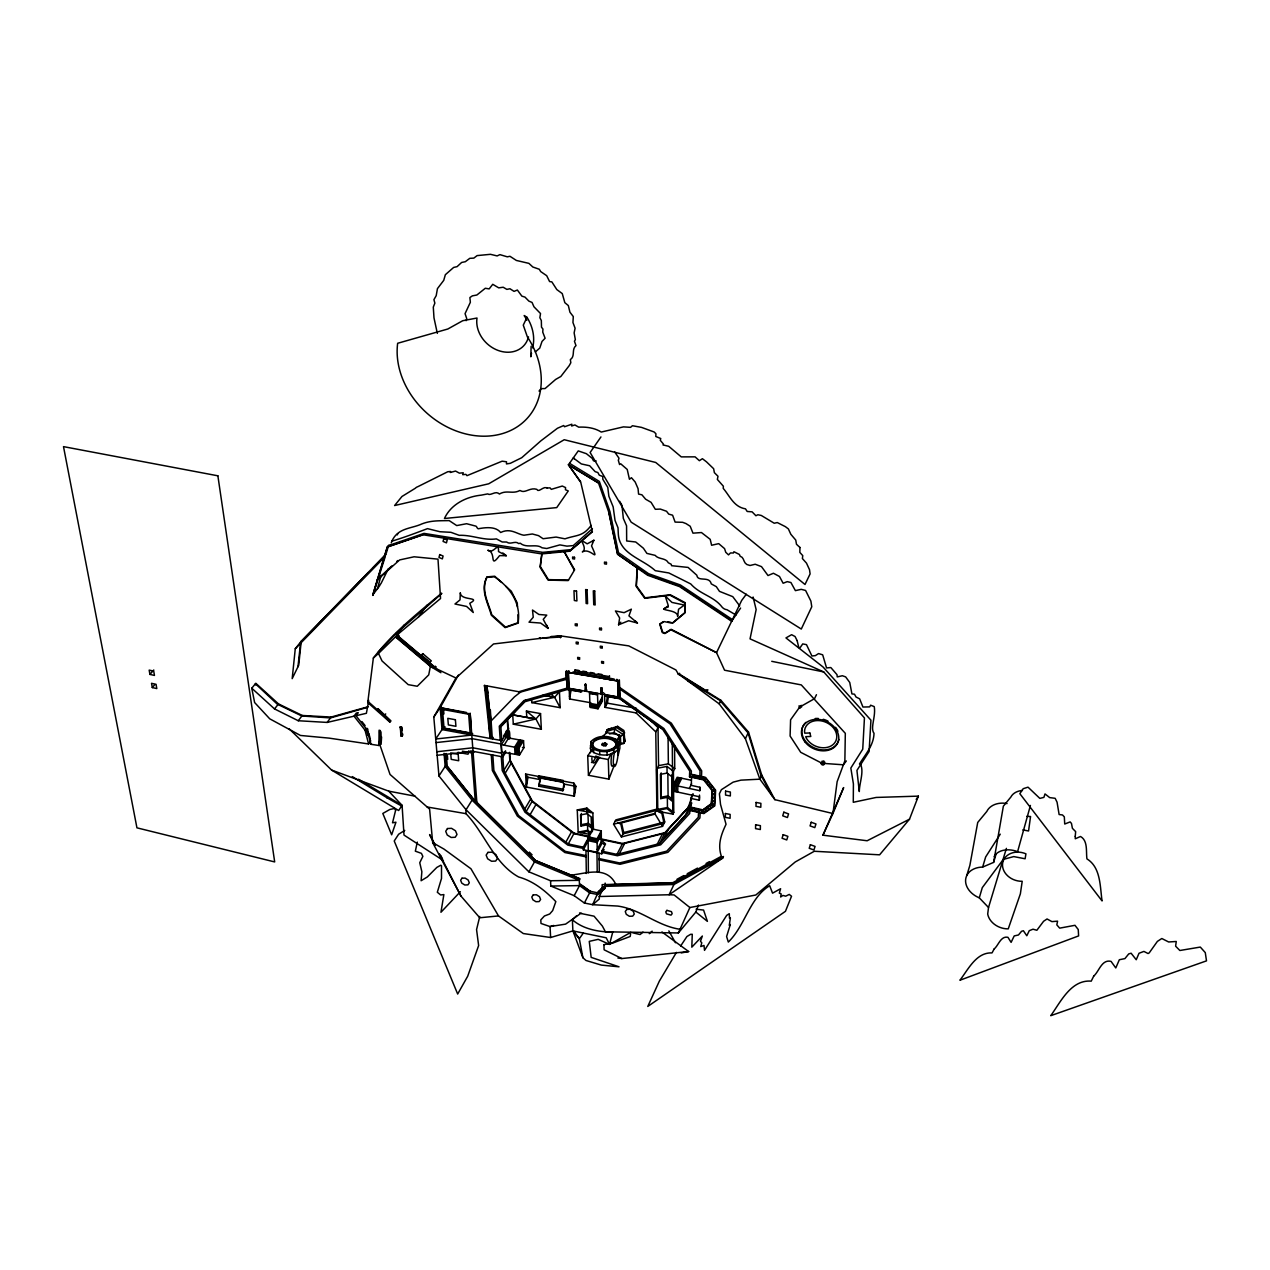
<?xml version="1.0" encoding="UTF-8"?>
<svg xmlns="http://www.w3.org/2000/svg" width="1270" height="1270" viewBox="0 0 1270 1270"><rect width="100%" height="100%" fill="white"/><g stroke="black" fill="none" stroke-linecap="round" stroke-linejoin="round"><path stroke-width="1.5" d="M573.024 931.116L582.898 957.723L586.01 960.485L601.297 965.089L619.014 966.803L591.169 957.374L589.264 941.372L598.17 939.34L609.536 944.388L612.711 932.164L605.425 931.799L602.377 926.084L594.058 916.178L580.723 913.447L565.594 924.131L550.053 926.576L541.004 923.465L540.798 919.893L544.417 916.003L549.704 913.987L552.672 910.59L555.831 901.621C545.274 890.667 533.495 881.126 518.668 876.999C493.982 863.457 484.791 833.215 465.947 813.657L466.058 809.768L472.964 798.655L446.087 765L445.135 753.761M531.13 346.297L530.797 356.806L531.527 353.235M691.245 780.272L677.18 777.256L673.275 785.019L673.068 791.083L699.5 796.782L699.341 800.227L690.753 798.37L690.435 806.561L688.61 806.164L691.356 798.909M674.592 791.416L674.799 785.336L678.704 777.589M676.148 791.75L676.354 785.67L680.244 777.923M740.585 608.06L731.695 621.173M677.688 792.083L677.894 786.003L681.768 778.24M699.341 800.227L699.532 795.083M673.275 785.019L699.754 790.702L699.881 787.289L691.261 785.368L691.594 777.065L689.499 776.78L703.675 779.923L711.994 790.48L711.359 803.958L702.326 810.371L688.308 807.212L688.102 812.752L659.59 843.597L616.966 854.393L601.789 851.138L601.805 853.789L583.343 849.821L583.311 847.169L587.137 840.057L587.153 842.708L583.343 849.821M689.499 776.78L689.721 771.096L662.622 729.266L619.839 698.738L605.52 696.214L605.472 694.738M688.308 807.212L688.61 806.164M689.832 810.45L689.705 813.467L660.717 844.804L617.379 855.742L601.789 852.392M691.245 774.24L691.356 771.049L663.877 728.488L619.728 697.167M699.897 776.129L700.008 770.874L670.084 723.916L619.141 688.61M699.754 790.702L699.897 787.225M711.359 803.958L711.819 799.528M712.089 793.75L712.264 789.892L706.326 782.368M696.103 778.24L696.23 775.795M697.198 776.018L697.087 777.986L699.675 778.558L699.786 776.589L693.642 775.224L693.547 777.208L696.119 777.78M698.563 812.419L698.294 817.293L666.75 851.154L619.617 862.949L599.138 858.568M701.532 776.494L701.691 770.874L671.322 723.138L619.03 687.022M700.199 812.784L699.897 818.007L667.877 852.345L620.046 864.298L599.154 859.838M637.365 569.166L636.413 585.803L645.081 597.821L670.29 594.741L685.165 602.663L685.213 612.346L672.719 622.76M368.205 706.707L331.137 717.058L302.276 715.47L278.495 703.897L255.794 683.26L251.777 688.213L274.542 708.93L298.26 720.741L327.152 722.424L354.012 716.169L356.251 713.105L358.203 712.645L355.965 715.724L367.109 729.853L370.824 744.283L378.904 745.49L379.095 730.186L380.349 730.583L380.174 745.665L390.033 774.446L429.609 809.149L432.689 842.661L460.915 896.017L479.758 917.765L498.507 915.924L523.303 933.545L550.624 937.514L572.881 930.894L606.203 937.8L609.536 944.388L630.793 932.37L630.222 936.45L612.648 943.102L603.98 944.61M380.349 736.552L378.904 745.49M381.111 744.315L381.587 736.949M979.281 897.842L982.297 887.635L1003.3 859.409L1013.746 856.583L1025.112 858.774L1025.938 853.837A17.478 14.256 17.8 0 0 1002.601 863.362A17.478 14.256 17.8 0 0 1022.207 881.285L1020.366 893.842L1008.253 928.862A18.415 14.811 18.5 0 1 987.695 914.051L988.52 907.494L979.281 897.842A21.225 15.891 17.4 0 1 965.644 879.459A21.225 15.891 17.4 0 1 982.631 867.092L993.616 862.394L1003.363 806.164L1010.856 797.052A17.843 12.668 15.1 0 1 1022.429 790.432M301.228 641.286L295.275 648.732L292.179 678.656L298.72 665.21L301.228 641.286L385.794 554.355M509.794 738.838C510.111 719.979 505.428 741.124 506.095 733.361M617.68 749.84L618.125 742.426L614.886 738.87C607.346 735.266 597.059 735.155 590.979 741.537L590.486 748.935L593.677 752.538C601.234 756.206 611.632 756.333 617.68 749.84L618.125 742.426M541.957 553.244L540.004 567.134L548.068 580.104L568.198 580.581L574.659 569.785L563.896 551.101L541.957 553.244L540.385 566.595L548.402 579.612L568.515 580.088M368.57 701.437L366.395 713.295L355.965 715.724M367.76 702.548L389.731 722.043L390.509 721.392L367.903 701.373L373.348 658.05C392.541 633.063 417.576 613.299 441.595 593.169M590.486 748.935L590.979 741.537M609.521 733.981L614.14 732.536L614.68 728.948L617.601 726.345L623.903 730.504L624.888 741.426L623.808 743.41L618.617 744.998M507.301 731.187L506.682 730.996M526.256 785.003L527.32 778.319L525.732 776.081M526.367 787.051L527.939 777.288L525.605 774.017L573.802 783.098L575.929 786.336L574.342 796.179L526.367 787.051L525.605 774.017M538.813 786.209L539.877 779.542L538.321 777.319L539.163 775.891L563.213 780.415L562.388 781.86L563.88 784.066L562.8 790.765L538.813 786.209L540.718 778.113L539.163 775.891M569.5 696.785L570.627 689.816M590.804 702.755L569.595 698.976L571.23 688.816L571.309 690.166M563.896 787.638L564.436 784.304M574.262 794.115L575.342 787.384L573.881 785.162M605.917 705.707L607.568 695.484M656.908 811.101L657.781 809.387L657.193 768.271L667.004 766.429L673.417 771.271L673.767 812.419L672.909 814.134L656.908 811.101L655.764 731.885L636.079 712.899L604.98 707.358L607.378 703.151L608.473 696.341M1006.396 848.376L988.52 907.494M381.095 575.246L377.412 588.915M395.462 636.921L430.371 666.369L428.72 674.878L417.258 686.26L408.21 684.641L382.016 660.924L378.508 653.463L395.462 636.921L404.527 624.665M618.569 624.808L619.649 617.982L615.442 610.981L624.11 612.664L631.349 609.171L628.952 615.871L637.445 623.03L628.65 620.744L618.569 624.808L620.792 622.189M532.622 347.885C535.273 337.423 532.686 326.342 526.986 317.341L524.161 315.516A28.353 23.4 42.4 0 1 526.78 320.326M417.306 842.105L415.338 851.17L421.418 853.361L422.862 856.393L419.751 862.743L421.862 871.712L421.116 880.729L427.339 876.951L436.832 867.41L440.833 865.203L441.515 865.854L441.5 878.475L437.325 892.254L440.642 894.969L443.865 894.572L440.96 912.257L460.359 891.715M692.039 797.1L692.563 794.734M487.093 576.882C480.6 589.915 488.251 602.313 491.744 614.712L505.46 627.11L518.366 622.617L517.922 614.759M1030.43 805.45L1017.603 851.662A18.717 12.938 15.6 0 0 994.188 856.536M993.616 862.394L995.886 854.678M388.477 568.563L381.159 583.247A6.604 1.206 -64.5 0 0 379.349 586.216L372.745 594.916L387.223 546.91L422.767 534.718L541.687 553.91L569.833 551.196L592.376 531.781L580.644 481.838L568.452 464.788L578.247 450.898L586.391 453.692L592.233 458.375L593.519 460.867L596.186 460.947M982.631 867.092L985.663 856.948L1000.252 834.168M385.223 556.704L372.808 595.424L387.398 547.053L422.846 534.892M386.35 552.99L388.588 545.544L424.005 533.384L542.734 552.355L570.865 549.64L573.865 547.053M966.756 875.538L969.867 865.41L977.725 822.452L986.806 811.466A20.05 15.383 16.8 0 1 1007.062 803.561M391.239 542.846C396.732 527.59 410.988 528.987 421.783 523.954C430.657 520.541 437.483 520.811 449.183 520.605L456.724 525.574L466.614 523.716L474.583 525.796C477.568 526.24 475.948 527.193 478.139 528.796C487.87 526.907 496.125 526.955 500.666 532.479C510.651 527.606 517.065 534.273 523.954 535.226L532.336 533.987L538.528 535.638L543.1 538.718L556.101 537.067L564.991 538.829C576.786 534.781 582.803 536.765 591.137 525.415M378.047 652.415L395.049 634.524M397.304 534.892L397.732 533.67M466.09 320.691L466.788 318.754L465.058 313.658L470.36 302.292L469.884 297.561L472.361 295.862L476.853 295.021L485.315 288.258L489.172 288.909L492.744 284.305L498.729 287.861L503.19 287.242L506.857 289.385L509.953 288.75L514.033 291.37L517.366 290.036L521.891 296.148L524.97 297.101L528.876 301.101L532.051 302.45L533.971 306.8L540.528 313.547L539.861 317.69L541.337 320.548L541.496 327.184L542.941 329.057L542.75 332.137L545.1 338.264L542.004 341.455L539.766 348.091L535.337 351.933M603.599 737.06L602.218 736.806L606.774 732.647L619.538 734.949L616.569 742.188M690.435 806.561L691.801 802.926M605.425 931.799L678.355 932.958L695.833 912.035L698.484 905.05M909.51 819.182L867.14 840.756L822.944 835.184L843.645 787.575L832.945 813.53L774.906 799.671L759.889 779.177L745.395 738.68L719.185 703.85L678.18 673.783L675.926 669.957L628.761 645.89L560.943 635.952L493.522 643.969L455.978 678.005L433.8 717.042L438.96 775.954L466.058 809.768L528.907 871.839L550.545 880.745L550.815 886.047L574.183 895.683L584.375 903.018L592.661 904.7L599.329 899.001L599.234 896.525L669.084 894.747L674.116 894.953L689.88 907.526L755.841 895.001L795.242 861.965L814.308 851.265L879.602 854.821L909.51 819.182L918.385 796.131L876.141 797.449L853.281 802.291L853.408 783.923L850.837 768.033L862.743 749.189L864.441 717.931L823.738 671.941L750.046 638.858L756.142 609.6L753.094 597.027M592.931 748.919L587.708 755.713L588.439 775.303L608.886 779.129L614.616 764.381M824.436 762.476L824.039 763.429L843.391 764.794L846.344 760.968M822.214 761.016L821.118 763.619L822.15 764.715L823.674 764.683L824.754 762.079M822.15 764.715L823.785 760.809M593.9 540.258L591.534 545.878C600.139 564.801 590.614 546.878 582.327 551.926C589.01 547.83 575.278 536.067 587.184 543.846L593.9 540.258L592.312 541.75M821.118 763.619L823.119 762.444L823.674 764.683M799.814 706.914L790.591 719.804L790.099 736.028L800.719 752.316L821.404 762.968M799.64 708.104L801.64 706.882L799.02 705.898L799.64 708.104L800.767 705.548M801.513 705.358L801.084 706.295L814.53 698.675L816.451 694.706M678.18 673.783L720.947 700.341L748.506 732.091L761.73 775.097L759.889 779.177L740.934 780.145L733.139 782.145L721.376 789.702L719.407 793.766L720.503 804.339L726.043 824.293C721.011 834.819 717.201 845.296 721.757 857.345M678.355 932.958L689.88 907.526M822.944 835.184L832.945 813.53L837.136 781.685L844.868 760.793L845.312 733.33L801.291 684.911L724.551 670.211L716.534 652.637L670.862 629.809L664.845 633.555L662.337 632.635L659.749 624.3L664.051 621.57L672.433 623.268L684.927 612.87L684.879 603.186L670.004 595.249L644.779 598.329L636.111 586.311L637.175 567.817L617.664 554.196L609.092 513.128L598.456 482.854L568.452 464.788L580.453 481.886M745.395 738.68L748.506 732.091M674.672 882.967L669.084 894.747L722.741 858.044L723.44 856.52L674.672 882.967L605.218 884.904L599.234 896.525M526.986 317.341L523.272 325.136L527.383 336.915A78.216 63.421 41.6 0 1 487.426 436.118A78.216 63.421 41.6 0 1 397.653 343.281L447.818 329.009L462.724 320.723L477.012 318.024A28.353 23.4 42.4 0 0 498.157 350.456A28.353 23.4 42.4 0 0 528.51 336.867M608.886 779.129L608.282 759.508L610.949 753.935M702.326 810.371L711.629 803.386M711.994 790.48L714.137 789.13L712.549 787.098L710.613 787.94M390.112 545.655L390.636 544.592M689.023 807.593L685.292 815.229L663.956 838.327L668.48 829.151L688.435 807.514M703.675 779.923L704.215 777.573L705.215 777.796L705.834 778.573L704.12 779.336L691.547 776.589M690.753 798.37L693.039 793.686M689.308 788.448L691.594 783.78M657.273 844.217L662.448 833.771M659.59 843.597L665.004 832.644L690.832 804.624M613.569 824.23L654.717 813.451L656.923 809.085L615.871 819.88L613.569 824.23L621.427 836.946L662.527 826.357L664.718 821.96L662.511 812.165L659.717 810.625M719.185 703.85L720.947 700.341M671.655 800.671L672.179 774.922L671.655 800.671L667.353 797.354L660.733 798.624L660.416 774.351L667.083 773.097L671.433 776.399M674.56 745.649L674.751 768.636L672.878 772.335L673.243 813.499L666.925 808.577L657.241 810.45L656.653 769.334L658.558 765.651L658.035 727.615L646.827 716.772M660.733 798.624L661.162 772.89M706.501 689.832L706.723 691.658L707.914 689.832M550.815 886.047L579.517 885.603L589.629 892.905L597.884 894.572L604.52 888.873L605.298 887.365L603.044 886.873L597.821 892.762L605.298 887.365M706.723 691.658L707.342 690.451M616.966 854.393L622.586 843.486L665.004 832.644M598.583 891.254L592.661 904.7L617.807 906.066C640.683 909.32 657.209 925.925 680.021 929.275M619.315 853.821L624.665 843.423M597.821 892.762L603.044 886.873M584.375 903.018L590.407 891.397L580.295 884.11L574.183 895.683M731.647 621.284L732.488 619.633L680.45 585.01L648.589 573.675L618.49 552.672L609.949 511.619L599.345 481.425L569.5 463.296M621.427 836.946L623.681 832.58L621.538 822.881L655.066 814.102M601.789 851.138L605.536 843.994L601.329 839.899M601.805 853.789L604.06 849.503M550.545 880.745L579.295 880.332L580.088 878.84L535.321 860.425L472.964 798.655M597.17 849.598L601.345 841.708M588.28 850.408L597.202 852.329L597.091 838.771L601.281 830.897L592.36 829.008L588.137 836.866L588.375 872.792M601.281 832.374L597.106 840.248L588.153 838.343L591.518 832.056M601.297 833.58L597.106 841.454L588.153 839.549M655.764 731.885L658.035 727.615M601.297 834.707L597.122 842.581L588.169 840.661M678.942 674.481L679.498 673.846L678.101 673.846L678.942 674.481L679.577 673.275M591.566 828.072L591.153 816.959L587.089 813.673L580.549 814.927L581.009 826.024L587.518 824.77L591.566 828.072L592.01 817.356M505.92 751.951L502.856 756.904L503.745 770.541L526.145 811.609L568.261 843.931L574.151 833.168L589.661 836.47M581.009 826.024L581.358 813.467M636.079 712.899L637.635 710.073M565.864 842.137L571.5 831.866M458.406 675.068L440.15 707.676L442.023 729.583L501.793 740.616L508.254 730.266L507.27 730.075L507.841 739.108M606.076 732.901L607.139 729.694L611.457 728.266M528.907 871.839L535.321 860.425M619.554 694.611L617.998 694.007M619.617 695.642L618.014 695.119M619.697 696.674L618.045 696.23M619.76 697.706L618.077 697.325M619.188 689.419L617.839 688.451M619.268 690.467L617.871 689.562M562.8 790.765L563.626 789.321L539.655 784.781M619.331 691.499L617.903 690.674M619.411 692.531L617.934 691.785M619.474 693.579L617.966 692.896M619.125 688.388L619.554 687.641L617.807 687.34M616.887 680.768L617.601 679.514M619.554 687.641L619.839 698.738L619.347 679.815M618.696 682.133L619.379 680.942L617.633 680.641L618.109 698.436M618.76 683.165L619.411 682.053L617.664 681.752M589.486 691.912L590.042 707.39L597.995 708.803L602.424 701.119L602.139 692.134M610.664 679.688L611.394 678.434L611.426 679.926M611.981 679.926L612.711 678.656L612.759 680.164M602.297 697.119L597.852 704.786L589.899 703.374M602.329 698.452L597.9 706.12L589.947 704.707M613.315 680.149L614.045 678.894M602.377 699.786L597.948 707.469L589.994 706.041M608.282 678.751L608.743 677.974L605.631 678.291M530.098 814.673L535.972 804.561M569.055 688.308L600.916 693.928L601.853 691.991M618.617 681.085L609.33 679.466L609.521 675.799M618.077 696.96L602.028 694.118L602.821 692.753M606.965 678.513L607.409 677.736L607.457 679.228M601.599 689.023L601.71 687.816L602.028 694.118M479.758 916.432L476.567 929.592L478.631 945.563L467.709 976.201L457.676 994.029L394.224 840.994L398.621 834.247L404.749 830.421M524.764 809.117L530.669 799.02M601.663 677.593L602.123 676.815L599.027 677.132M526.145 811.609L532.336 801.005L510.143 760.095L509.651 752.332M604.314 678.053L604.774 677.275L604.822 678.767M600.345 677.354L600.805 676.577L600.853 678.085M596.376 676.672L596.836 675.894L596.884 677.386M597.71 676.894L598.154 676.116L598.202 677.624M592.423 675.973L592.884 675.211L592.931 676.704M585.851 687.895L585.724 688.784M585.772 689.737L584.962 691.118L585.533 683.641M593.741 676.211L594.201 675.434L594.249 676.926M586.867 689.943L586.057 691.309L585.581 684.609M589.788 675.513L590.248 674.751L590.296 676.243M591.106 675.751L595.519 675.656L595.567 677.164M676.434 952.373L659.352 981.123L647.779 1006.443L785.447 911.32L791.528 896.239L789.241 894.429L785.701 896.175L782.907 895.445L780.637 896.985L781.193 893.937L779.32 893.112L780.606 888.73L772.557 893.159L769.683 885.714C749.76 897.588 745.045 925.909 728.313 942.07L726.615 936.546L730.329 924.481L729.282 925.433L730.393 917.829L729.472 918.226L729.297 913.686L726.662 915.384L704.517 950.357L704.009 945.451L700.754 946.563L701.786 942.8L700.484 941.292L702.358 936.022L691.817 947.166L692.261 934.26L690.562 934.339L686.911 936.53L680.625 946.039M583.2 674.37L583.66 673.592L583.724 675.084M584.517 674.592L587.613 674.291L587.661 675.783M585.835 674.83L586.295 674.053L586.343 675.545M581.882 674.148L582.343 673.37L582.406 674.862M577.929 673.449L578.406 672.687L578.453 674.179M579.247 673.687L579.707 672.909L576.628 673.227M566.944 684.324L568.881 684.26M573.707 673.243L574.453 671.989L574.516 673.481M567.039 685.356L568.928 685.371M567.134 686.387L568.976 686.467M581.533 690.515L581.581 691.991L567.404 689.483L565.833 671.862L575.024 673.465L575.77 672.227L575.834 673.719M567.214 687.419L569.024 687.578M567.341 688.038L523.938 700.58L499.285 726.202L500.221 740.331M567.309 688.451L569.071 688.673M566.579 680.18L568.69 679.831M566.674 681.228L568.738 680.942M566.753 682.26L568.785 682.038M566.849 683.292L568.833 683.149M575.024 673.465L575.183 669.83L578.993 670.496M566.023 673.957L566.69 672.846L568.404 673.148M567.547 672.163L568.309 670.925L569.119 689.785M566.102 674.989L566.737 673.973L568.452 674.259M566.198 676.037L568.5 675.386M568.452 672.322L569.214 671.084L569.278 672.576M566.293 677.069L568.547 676.497M501.555 752.094L519.494 754.983L523.938 747.681L523.526 740.696L505.873 737.441M566.388 678.116L566.864 676.973M522.049 740.426L517.588 747.712L518.001 754.713M503.745 770.541L510.143 760.095M519.494 754.983L519.081 747.982L523.526 740.696M565.833 671.862L566.595 670.623M565.928 672.909L566.642 671.735L568.357 672.036M505.174 773.208L511.254 763.254M519.081 739.886L514.62 747.157L515.048 754.158M520.557 740.156L516.096 747.443L516.525 754.428M505.539 750.776L501.872 756.714L500.793 740.442M605.901 745.728L606.679 743.903L605.091 742.918L601.932 744.426L603.536 745.998L605.901 745.728L606.679 743.903M504.126 745.22L508.635 737.965M588.439 775.303L599.662 757.237M501.094 745.109L506.635 736.568C507.984 732.917 509.969 723.297 507.381 730.44M601.948 744.998L602.726 743.172M503.571 735.997L505.428 733.044M568.642 678.72L520.557 692.071L484.442 685.419L490.125 738.457L491.03 737.044L488.347 698.23L485.743 685.8M501.793 740.616L500.872 726.694L502.936 723.424M468.805 750.808L468.043 754.205L458.025 752.332M438.96 775.954L446.087 765M471.17 726.773L470.138 713.137L476.869 802.465M471.646 733.187L444.04 728.091L444.976 726.694M574.342 570.278L563.896 551.101M433.8 717.042L441.103 706.279L442.96 728.186L435.721 739.013L471.789 735.076M916.194 799.386L918.385 796.131M401.479 733.774L402.733 734.012L402.13 736.14L400.875 735.901L401.066 729.631L402.32 729.853M402.13 736.14L401.622 726.9L401.971 730.361L401.066 729.631M600.948 436.943L590.121 452.501L631.158 522.16L801.291 629.047L811.768 606.758L810.895 601.123L805.593 590.455L801.243 589.343L795.385 590.629L790.924 582.517L787.257 581.644L783.13 583.247L779.478 576.485L773.414 573.246L768.017 575.548L761.508 566.642L755.206 564.245L749.998 565.499L746.808 564.483C743.125 562.435 744.395 557.387 740.124 556.212L739.41 554.466L733.917 551.736L733.441 552.99L730.472 552.958L728.52 554.879L725.757 552.291L724.567 548.624L718.709 543.639L711.613 545.259L710.2 539.337L701.453 532.543L692.975 533.162L690.197 526.256L686.038 523.605L682.641 522.303L675.1 522.097L672.608 515.207L668.718 514.096L666.544 511.27L660.321 509.079L655.336 509.302L651.081 502.348L645.62 499.205L641.906 494.792L638.572 494.094L638.064 488.664L635.175 481.997L631.444 477.711L629.444 479.282L627.221 469.456L620.665 463.756L619.569 464.55L618.331 460.343L618.998 458.2L614.728 452.009M400.875 735.901L400.367 726.662L400.701 730.139M435.324 666.178L435.308 667.988L436.118 666.829M379.651 731.441L379.873 737.235L381.365 737.283M370.824 744.283L371.411 743.458M389.731 722.043L390.906 720.836L378.031 708.676M251.777 688.213L254.619 702.532L269.732 718.82L300.466 735.457L329.073 738.124L368.602 743.966L370.792 740.854M583.311 933.085L579.326 938.705L582.898 957.723M390.128 721.471L384.127 715.931L385.286 714.708M385.699 713.915L384.127 715.931M367.268 728.361L369.062 735.362L367.967 735.282L368.998 733.838M368.602 743.966L365.03 730.155L366.22 728.504L367.967 735.282M367.109 729.853L367.697 729.028M367.903 701.373L368.713 700.262M418.37 617.109L427.244 605.028M399.082 635.508L398.177 636.651L397.383 635.984L398.224 634.857M327.152 722.424L331.137 717.058M746.3 594.249L741.664 600.456L716.534 652.637L671.147 629.285L665.131 633.031L662.622 632.111L660.035 623.792L662.908 621.967M298.26 720.741L302.276 715.47M274.542 708.93L278.495 703.897M387.461 546.83L388.652 545.338M152.289 687.562L151.527 683.308L156.051 684.324L156.813 688.578L152.289 687.562L154.829 684.609M526.415 711.041L535.924 718.995L526.78 717.423L526.415 711.041L540.544 713.581L535.924 718.995L513.302 724.186L512.731 714.883L535.924 718.995L541.353 729.297L513.302 724.186M149.939 674.418L149.161 670.115L153.718 671.131L154.464 675.434L149.939 674.418L153.781 669.989M705.882 691.039L707.295 691.039M689.292 806.529L664.75 833.152L622.332 843.994L599.9 839.216M501.967 725.424L515.207 711.216M520.494 705.517L525.78 699.833M395.97 633.587L441.754 593.55M379.508 577.866L381.286 576.151M500.872 726.694L524.954 701.707L567.404 689.483L566.642 671.735M295.275 648.732L383.873 557.768M373.158 567.674L385.905 554.641M383.191 574.389L392.128 565.896M396.875 561.403L397.716 560.562M391.335 566.436L377.285 579.85L399.637 559.927L414.099 556.784L437.991 559.149L440.547 598.519L396.621 635.349L440.912 672.719L430.371 666.369M573.532 930.894L579.326 938.705L572.881 930.894L572.389 919.782L576.675 915.686M539.036 391.065L541.242 388.636L545.052 388.572L555.657 379.428L560.832 376.491L569.214 365.649L570.833 362.712L570.341 359.601C575.5 356.187 571.278 349.44 575.993 345.615L574.453 341.265L575.342 339.598L574.135 332.915L575.088 328.216L572.945 322.516L573.294 316.563L569.944 312.214L568.325 305.562L564.832 302.673L562.261 293.576L556.816 289.576L551.847 281.876L549.608 281.575L546.687 275.685L540.671 271.558L539.321 269.272L532.828 267.002L528.892 263.366L516.366 260.445L509.953 256.286L507.301 256.826L499.92 254.635L497.126 255.921L490.474 254.317L477.107 255.603L473.837 258.112L469.789 258.334L465.312 261.715L461.629 262.461L457.089 266.637L453.644 267.446L445.357 274.701L443.738 280.352L437.451 288.623L436.197 295.672L433.927 299.656L434.864 303.133L433.292 307.134L433.991 317.881L437.34 333.375M490.95 721.106L514.477 696.833L520.557 692.071M373.348 658.05L378.508 653.463M649.272 933.688L652.129 931.164M368.411 572.564L300.657 642.017L297.974 666.734M592.153 531.654L569.706 550.989L563.578 551.593M592.423 528.685L573.262 545.608L566.976 546.148L559.895 544.894L546.767 548.513L542.004 547.783C536.178 543.322 526.732 548.703 520.224 543.211L518.684 543.56C515.128 540.306 510.524 545.116 506.603 542.02L502.206 541.988L496.395 538.893C483.489 540.75 471.964 534.781 459.232 535.337L450.898 532.32L439.944 531.733L427.498 528.637C415.544 533.13 403.749 537.623 391.779 541.179M643.001 932.116L640.096 934.545L632.65 932.799M590.455 745.522L593.646 749.109C601.218 752.777 611.616 752.904 617.68 746.411M506.079 731.568L506.46 732.298L506.412 730.774M663.623 609.283L668.306 605.663L665.242 596.043L671.973 602.424L684.387 605.06L678.561 609.251L677.624 616.394C678.069 608.679 654.479 611.156 668.353 606.949M518.716 691.785L566.356 677.799M367.474 707.374L330.502 717.915L301.879 715.994L277.305 704.183L255.397 683.752L255.572 684.975M606.044 731.663L614.68 728.948L623.586 734.838L623.808 743.41L620.633 742.807L620.474 736.727L624.681 732.869L615.775 726.98M676.973 879.284L683.816 875.57M687.245 873.712L697.516 868.124M706.072 863.473L709.486 861.616M706.453 782.669L708.39 781.812L709.993 783.844L708.057 784.701M708.533 785.304L710.47 784.447L712.073 786.495L710.136 787.336M611.695 749.713L612.077 749.57A11.763 6.429 -0.3 0 0 615.839 743.458L614.839 741.87A11.763 6.429 -0.3 0 0 599.138 739.013L596.598 739.95A11.763 6.429 -0.3 0 0 592.772 746.03L593.741 747.617M607.139 729.694L617.601 726.345M553.768 925.449L550.053 926.576L550.624 937.514M615.172 821.198L656.257 810.419M623.681 832.58L664.718 821.96M662.194 823.785L622.998 833.898L620.855 824.198L618.014 822.69M531.733 702.596L554.625 697.309L559.435 691.69L560.165 707.676L531.733 702.596L531.527 698.802M571.008 875.141C586.454 873.49 606.679 865.537 615.775 884.269M593.455 829.58L592.852 812.911L586.883 808.085L577.263 809.927L578.183 832.136L587.724 830.278L590.693 832.707M580.628 832.612L587.153 831.342L589.851 833.549M661.48 797.147L668.083 795.877L672.401 799.195M657.781 809.387L667.448 807.514L673.767 812.419M581.803 824.563L588.312 823.309L592.344 826.611M579.723 810.403L586.295 809.149L590.391 812.451M658.558 765.651L668.353 763.81L674.751 768.636M681.212 952.929L688.642 951.532L661.956 931.974M601.932 744.426L605.901 745.157M436.848 751.745L472.742 747.792L501.634 753.173M437.15 755.285L473.011 751.332L502.856 756.904M436.039 742.585L472.059 738.648L501.031 743.998M617.918 958.056L621.824 958.548L688.642 951.532M488.998 576.707L494.713 576.215L501.602 582.454M542.258 638.111L560.308 637.064M551.18 636.492L560.943 635.952M506.317 555.72L499.586 555.609C488.807 569.468 496.856 552.45 487.823 550.212C493.49 554.704 498.951 540.56 498.507 551.545L506.317 555.72L502.809 552.974M612.711 932.164C598.519 931.878 583.438 929.37 572.389 919.782M696.119 909.193L703.58 910.082L707.406 921.369L695.833 912.035M427.149 806.99L465.947 813.657M582.803 671.163L586.629 671.814M590.439 672.481L594.265 673.148M598.075 673.814L601.885 674.481M574.739 670.576L609.092 676.545L609.33 679.466M609.616 678.974L575.31 672.989L575.183 669.83M568.373 672.417L617.649 681.006M617.696 682.863L619.427 683.181M617.728 683.99L619.458 684.292M617.76 685.101L619.49 685.403M566.88 677.307L568.595 677.608M617.792 686.213L619.522 686.53M584.724 685.006L585.835 685.213M601.837 688.022L600.726 687.816L600.916 693.928M601.853 692.309L602.964 692.499M589.55 693.388L597.519 694.801M607.378 703.151L636.476 708.311M542.925 695.214L554.625 697.309L560.165 707.676M545.449 695.642L554.625 697.309L550.561 693.801M512.731 714.883L526.78 717.423M612.473 738.68L617.792 739.648L618.204 755.142L619.887 748.109L619.538 734.949M469.678 713.819L440.15 707.676L466.423 712.454M442.468 709.438L470.233 714.502M442.96 728.186L472.694 733.663M491.03 737.044L493.236 737.457L492.331 738.87L490.347 709.898M587.708 755.713L608.282 759.508M522.462 747.411L523.938 747.681M519.081 747.982L501.348 744.696L501.809 751.697M400.002 727.186L401.272 727.408M401.241 734.123L402.495 734.346M401.352 735.219L402.606 735.457M470.408 751.11L474.059 751.792L473.154 753.205L462.359 751.189M538.321 777.319L562.388 781.86M540.718 778.113L562.848 782.288M527.939 777.288L539.877 779.542M563.88 784.066L575.929 786.336M1022.81 829.897L1028.557 830.993L1030.557 816.515A17.843 12.668 15.1 0 1 1026.938 816.261M577.263 809.927L592.852 812.911M289.147 728.774L331.597 770.064L388.715 791.146L415.084 796.179M578.183 832.136L589.439 834.326M586.042 855.583L565.309 851.376L518.541 815.499L493.887 770.493L492.823 755.031M586.057 856.853L564.864 852.535L517.366 816.102L492.347 770.493L491.268 754.745M667.702 621.728L671.052 622.411M446.199 753.523L447.262 766.239L473.631 799.243L535.511 860.552L579.215 878.522L579.517 885.603L581.962 885.698L589.55 891.096L598.646 893.064M771.747 661.321L823.738 671.941M579.549 912.955L581.835 913.432M689.61 773.875L705.517 777.383L715.613 790.194L714.867 805.783L703.818 813.594L688.197 810.101M599.345 838.533L622.586 843.486M597.091 838.771L573.881 833.676L532.051 801.513L509.841 760.587L509.349 752.824M568.261 843.931L583.311 847.169M583.327 848.439L567.801 845.106L524.97 812.213L502.221 770.541L501.285 756.618M688.594 806.625L702.596 809.784M687.991 680.974L719.693 700.278L748.093 732.949L760.889 775.256L772.192 795.957M589.55 891.096L590.407 891.397M579.295 880.332L534.48 861.901L472.059 800.1L445.167 766.429L444.04 753.3M436.023 668.591L455.978 678.005M621.824 958.548L604.107 949.801L603.933 944.705M352.33 776.605L387.35 797.973M401.622 806.037L386.921 797.75M657.654 811.181L661.861 813.483L664.051 823.293M432.689 842.661L443.944 849.058L470.948 868.759L498.507 915.924M358.537 779.24L402.082 805.339L404.019 835.088L443.405 860.584M331.597 770.064L398.653 810.514L402.082 805.339L388.715 791.146M395.684 636.619L432.371 667.575M568.452 464.788L598.313 482.949M679.291 674.037L706.168 690.689M606.679 744.474L605.091 742.918M614.14 732.536L620.474 736.727M731.964 620.649L679.894 586.026L647.859 574.564L637.476 567.309M731.774 621.363L679.529 586.613L647.652 575.278L617.506 554.228L608.933 513.159M601.345 842.534L604.123 844.455M620.824 699.405L661.813 728.631M548.068 628.412L540.655 623.062L529.034 622.173L533.241 617.252L532.511 610.029L538.877 614.474L546.751 615.125L543.258 619.363L548.068 628.412L546.672 625.142M532.336 801.005L574.151 833.168M735.965 614.997L726.932 609.695A5.016 2.953 36.7 0 1 722.122 607.155C713.835 596.138 700.024 594.503 690.753 583.946L668.845 572.961L655.272 570.674C642.572 558.848 620.03 554.466 618.347 534.686L618.014 527.796L615.045 520.494L613.156 506.873L608.87 496.284L607.774 487.347L602.837 479.282L602.742 476.488L599.297 475.186L597.852 472.535L595.154 471.646L589.677 465.772L581.327 463.931L573.278 457.93L574.246 458.724M398.447 636.365L434.8 667.052M505.746 586.2L511.27 591.185L517.271 602.996L517.493 606.917M377.682 709.041L384.524 715.359M635.127 620.792L637.445 623.03M529.32 852.106L532.13 854.9M739.664 605.838L732.758 596.646L719.471 591.36L716.312 586.661L711.264 583.882C709.438 575.564 697.595 582.311 696.833 575.246L688.086 567.42L671.592 565.69L671.227 564.277L668.322 562.785C665.813 557.657 658.622 559.641 655.13 555.355L646.89 553.403L643.366 548.211L635.714 541.988L626.666 540.972L626.57 525.843L623.332 518.414L621.951 505.095M361.887 721.535L365.109 725.63M354.012 716.169L365.03 730.155M654.717 813.451L662.527 826.357M620.379 502.491L619.697 501.269M668.845 930.894L675.497 942.753M761.73 775.097L774.906 799.671M435.118 844.979L429.593 834.565L434.959 845.106M440.642 855.377L442.484 858.853M439.436 853.884L460.915 896.017M620.982 503.269L621.443 504.222M540.258 637.826L540.591 638.699L539.321 637.921M369.443 735.584L370.348 739.092M488.172 692.944L486.68 685.864L491.3 723.694M484.442 685.419L487.426 699.627L490.125 738.457M624.332 738.203L624.888 741.426M443.595 710.327L443.913 713.962M447.421 755.745L447.723 759.381M442.357 708.073L444.04 728.091M468.662 714.216L470.09 732.901M471.614 752.919L475.25 800.846M507.492 718.121L508.825 739.283M507.19 718.614L507.952 730.758M540.544 713.581L541.353 729.297M569.944 688.467L570.008 689.943M573.802 783.098L574.342 796.179M569.182 689.15L569.595 698.976M575.167 689.388L575.231 690.864M573.151 671.766L573.214 673.259M573.865 689.15L573.929 690.626M572.564 688.927L572.611 690.404M580.088 672.973L580.152 674.592M579.707 672.909L579.771 674.402M580.39 690.308L580.453 691.785M579.088 690.07L579.136 691.547M577.088 672.449L577.151 673.941M577.771 689.848L577.834 691.324M576.469 689.61L576.532 691.086M585.549 683.958L585.74 689.102M584.978 673.83L585.025 675.322M587.962 814.07L588.312 823.309M581.962 673.306L582.025 674.926M586.883 808.085L587.089 813.673M587.518 824.77L587.724 830.278M581.025 673.132L581.088 674.64M380.905 731.837L381.127 737.616M591.09 692.198L591.137 693.674M588.931 674.513L588.978 676.005M595.884 693.039L595.932 694.515M602.266 888.381L602.139 884.65L672.814 882.666L720.773 856.631L722.741 858.044L673.957 884.491L604.441 886.396L604.52 888.873M594.281 692.753L594.328 694.23M599.281 871.744L599.075 853.202M592.693 692.483L592.741 693.96M591.566 674.973L591.614 676.466M601.567 687.737L601.71 692.547M599.488 676.354L599.535 677.847M605.155 883.079L605.218 884.904M597.471 693.325L597.995 708.803M606.092 677.513L606.139 679.005M606.615 694.928L606.663 696.42M605.711 677.434L605.774 679.069M604.536 693.356L604.98 707.358M603.837 677.116L603.885 678.736M603.44 677.053L603.488 678.545M602.123 676.815L602.17 678.307M611.886 695.865L611.934 697.341M610.06 678.196L610.108 679.688M610.568 695.627L610.616 697.119M608.743 677.974L608.79 679.466M609.251 695.404L609.298 696.881M607.933 695.166L607.981 696.643M616.696 679.355L616.728 680.847M617.156 696.801L617.204 698.278M615.839 696.563L615.886 698.04M614.521 696.325L614.569 697.817M613.204 696.103L613.251 697.579M585.962 850.376L586.327 873.474M597.202 871.506L596.979 852.741L601.361 844.439L601.281 830.897M668.068 736.473L668.353 763.81M667.845 773.493L668.083 795.877M667.004 766.429L667.083 773.097M667.353 797.354L667.448 807.514M672.274 742.744L672.909 814.134M592.36 829.008L592.376 831.691M593.646 749.109L593.677 752.538M599.742 751.332L599.757 754.761M607.06 751.57L607.076 754.999M613.632 749.776L613.648 753.189M838.899 739.394A19.24 15.034 23 0 1 812.943 747.252A19.24 15.034 23 0 1 805.878 722.376M815.197 718.534A19.24 15.034 23 0 1 818.404 718.487M823.293 719.296A19.24 15.034 23 0 1 828.008 721.138M835.565 727.329A19.24 15.034 23 0 1 837.898 731.25M609.521 750.522A11.763 6.429 -0.3 0 1 600.504 750.872M598.091 756.396A9.684 3.143 -77 0 1 596.36 760.508L595.376 761.921A9.684 3.143 -77 0 1 591.868 757.872M596.027 755.904A9.684 3.159 -77 0 1 594.281 760.016L593.296 761.428A9.684 3.159 -77 0 1 591.455 762.492M590.407 752.586A9.684 3.159 -77 0 1 591.058 750.141M616.728 747.633A9.573 2.048 -82 0 1 617.553 758.492A9.573 2.048 -82 0 1 613.712 765.746A9.573 2.048 -82 0 1 614.87 751.157M613.108 765.572A9.573 2.064 -82 0 1 611.14 763.365A9.573 2.064 -82 0 1 612.108 752.983M507.635 731.552C506.619 734.901 508.857 728.266 507.635 731.552M797.131 640.62L798.782 647.51L800.116 647.652L802.719 643.922L806.482 644.652L811.911 655.987L815.372 655.622L818.563 653.574L822.674 654.812L826.548 667.925L830.834 667.544L837.009 674.688L837.247 676.91L842.343 675.735L845.645 676.894L849.757 682.482L851.916 693.912L854.488 694.198L856.028 697.008L859.631 698.817L862.949 707.041L869.68 706.882L870.633 705.199L874.252 706.628C876.03 716.645 869.918 728.091 874.014 733.314C873.681 745.617 865.267 754.396 859.472 764.016L860.552 764.286C864.187 771.811 859.393 782.876 859.298 791.543L856.932 770.414L869.109 751.475L870.934 720.185L823.071 667.004L785.955 637.921L791.607 634.698L795.068 636.524L797.131 640.62M725.376 813.499L725.345 817.372L730.107 818.277L730.139 814.403L725.376 813.499M725.583 791.131L725.535 795.068L730.345 795.957L730.377 792.035L725.583 791.131M799.957 547.497L799.83 552.402L802.767 555.625L802.386 558.546L806.498 563.15L809.53 569.722L810.101 573.913L805.005 584.486L655.733 462.47L564.229 439.722L488.696 483.806L394.605 505.539L401.971 496.475L415.369 488.22A2.619 0.841 -25.4 0 1 417.973 486.616L447.754 471.742L450.501 471.487L450.342 472.472L455.565 471.059L459.391 473.154L463.264 472.789L462.693 474.678L465.915 474.361L466.979 475.663L502.126 461.185L506.524 461.788L506.46 463.931L510.334 463.312L521.716 457.724L540.829 440.881L557.451 428.26L563.705 425.529L564.547 426.736L571.865 424.212L571.659 426.006L574.913 424.942L578.675 427.149C586.502 426.799 594.598 427.831 601.266 432.054L623.459 426.879L630.555 427.339L632.444 425.736L641.54 427.387L654.129 431.975L655.923 433.753L655.812 436.483L660.749 438.531L660.273 440.293L663.432 444.071L662.988 444.929L668.718 446.31L681.26 456.882L695.087 456.851L699.373 460.692L702.405 458.708L706.485 461.836L713.629 468.709L714.375 472.662L718.01 476.266L717.344 479.441L723.376 486.235L723.233 488.378C729.853 496.062 733.774 506.952 745.49 508.841L747.173 511.461L752.11 511.842L755.92 515.747L757.841 514.747L761.317 515.477L774.24 523.24L777.272 522.557L785.352 526.637L788.384 528.923L790.829 534.273L795.75 540.083L796.481 544.258L799.957 547.497M755.618 824.754L755.555 828.627L760.333 829.532L760.412 825.659L755.618 824.754M756.063 802.434L755.983 806.371L760.809 807.26L760.889 803.338L756.063 802.434M460.327 592.931L460.01 599.9L454.978 603.996L466.614 606.441L473.281 612.521L469.773 603.282C481.997 596.456 460.708 601.154 460.327 592.931M1075.245 836.327L1075.277 838.787L1080.5 836.485C1088.072 840.676 1085.913 851.535 1086.929 858.885C1100.868 867.41 1099.979 886.555 1102.058 900.938L1019.842 793.686L1023.191 788.702L1028.033 787.162L1039.844 798.401L1043.908 797.385L1045.004 793.925L1049.687 797.608L1055.164 798.306L1057.069 802.211L1059.116 814.53L1062.498 814.959L1064.323 816.864L1064.72 824.024L1070.134 821.912L1071.483 823.452L1072.404 828.326L1075.658 831.628L1075.245 836.327M506.476 735.997L505.698 737.425L507.111 734.092L506.476 735.997M712.057 801.195L711.946 803.608L714.359 804.132L714.486 801.703L712.057 801.195M712.216 797.83L712.105 800.259L714.518 800.783L714.645 798.338L712.216 797.83M712.375 794.448L712.264 796.893L714.677 797.417L714.804 794.972L712.375 794.448M712.533 791.067L712.422 793.512L714.851 794.036L714.962 791.591L712.533 791.067M714.327 804.942L713.835 805.815L712.438 804.545L714.327 804.942M715.026 790.242L713.105 790.385L715.026 790.242M690.102 774.43L689.991 776.414L692.579 776.986L692.674 775.002L690.102 774.43M688.753 807.783L688.642 809.704L691.197 810.292L691.293 808.355L688.753 807.783M692.261 808.561L692.15 810.498L694.706 811.086L694.801 809.149L692.261 808.561M695.769 809.355L695.658 811.292L698.214 811.879L698.325 809.942L695.769 809.355M700.659 776.78L700.548 778.764L703.135 779.336L703.247 777.351L700.659 776.78M699.183 810.133L699.072 812.07L701.627 812.641L701.739 810.704L699.183 810.133M702.834 811.482L702.755 812.895L704.136 812.689L702.834 811.482M1093.708 976.138L1091.232 981.138C1071.134 979.519 1060.767 1001.697 1050.766 1015.682L1206.5 960.866L1205.278 952.611L1200.309 947.071L1179.862 950.5L1175.623 946.198L1176.258 941.483L1168.638 941.975L1161.812 938.514L1157.383 941.403L1149.223 952.865L1148.096 953.548L1143.905 951.421L1139.015 953.262L1136.237 959.755L1131.125 953.23L1128.728 953.913L1124.934 958.596L1119.33 959.739L1115.79 967.962L1111.044 961.374C1101.741 959.04 1099.153 971.375 1093.708 976.138M506.793 733.028L506.524 733.917L506.793 733.028M507.063 732.155L507.063 732.155M994.14 948.992L992.029 952.913C976.297 952.151 968.216 969.502 959.898 980.25L1078.611 935.911L1078.246 929.545L1074.96 925.306L1059.672 928.148L1056.815 924.846L1057.577 921.163L1051.909 921.623L1047.051 918.972L1043.591 921.274L1036.86 930.275L1033.002 929.196L1029.256 930.688L1026.811 935.768L1023.382 930.735L1021.556 931.291L1018.461 934.974L1014.206 935.926L1011.11 942.372L1007.935 937.292C1000.697 935.72 998.569 945.34 994.14 948.992M547.068 488.013L550.021 487.855L551.307 489.347L562.292 486.045L565.563 487.569L565.42 489.728L568.261 490.95L556.736 507.603L444.452 518.493C451.199 503.793 467.011 496.586 481.203 495.157L487.68 493.903C490.22 496.094 495.094 490.998 498.459 493.284L499.364 494.03C506.793 489.648 512.493 494.459 519.859 490.49L520.51 490.744C525.208 493.554 530.05 487.108 536.781 489.347C538.417 493.062 542.989 486.521 546.386 487.68L547.068 488.013M395.668 810.101L392.525 822.801L395.954 822.214L391.652 834.803L382.81 813.467L389.779 809.498L394.351 808.498L395.668 810.101M507.667 730.202L508.063 729.409L507.667 730.202M439.722 554.577L438.991 557.451L442.357 558.879L443.087 556.006L439.722 554.577M443.817 538.528L443.071 541.433L446.469 542.861L447.199 539.972L443.817 538.528M486.728 577.39C480.235 590.439 487.902 602.821 491.379 615.236L505.111 627.634L518.017 623.141C521.414 603.552 510.08 587.121 494.347 576.723L486.728 577.39M783.844 812.181L782.717 815.816L787.432 817.531L788.559 813.895L783.844 812.181M783.193 834.66L782.066 838.248L786.749 839.946L787.876 836.359L783.193 834.66M811.228 822.261L810.054 825.897L814.8 827.611L815.975 823.976L811.228 822.261M810.371 844.709L809.212 848.281L813.911 849.979L815.07 846.407L810.371 844.709M447.484 828.532L445.706 831.31L447.231 835.009L451.167 837.47L455.216 837.263L457.009 834.501L455.486 830.786L451.533 828.326L447.484 828.532M461.994 878.221L460.613 880.3L461.772 883.11L464.804 885L467.916 884.872L469.313 882.793L468.154 879.983L465.122 878.094L461.994 878.221M487.982 852.376L486.14 855.123L487.632 858.79L491.569 861.25L495.649 861.076L497.491 858.329L496.014 854.646L492.061 852.186L487.982 852.376M533.257 894.905L531.781 896.985L532.892 899.811L535.94 901.716L539.131 901.589L540.607 899.509L539.496 896.699L536.448 894.778L533.257 894.905M626.84 909.415L625.253 911.495L626.3 914.337L629.38 916.273L632.682 916.162L634.286 914.082L633.222 911.225L630.142 909.288L626.84 909.415M666.925 910.368L665.782 911.844L666.496 913.844L671.02 915.13L672.179 913.654L671.449 911.638L666.925 910.368M422.783 653.637L421.418 655.018L429.927 662.257L431.308 660.892L422.783 653.637M704.755 809.339L702.977 810.593L704.755 812.244L706.517 810.99L704.755 809.339M707.009 807.736L705.231 808.99L707.009 810.657L708.787 809.403L707.009 807.736M709.263 806.132L707.501 807.403L709.263 809.053L711.041 807.799L709.263 806.132M711.47 804.577L709.692 805.831L711.47 807.498L713.248 806.228L711.47 804.577M706.31 779.177L704.374 780.034L705.977 782.066L707.914 781.209L706.31 779.177M612.077 748.808L609.521 749.744A11.763 6.429 -0.3 0 1 593.741 746.855L592.757 745.268A11.763 6.429 -0.3 0 1 596.582 739.172L599.138 738.235A11.763 6.429 -0.3 0 1 614.839 741.108L615.839 742.68A11.763 6.429 -0.3 0 1 612.077 748.808M561.038 636.619L560.435 637.603L561.038 636.619M809.831 732.965L804.751 733.171L804.529 731.409A16.637 13.002 23 0 1 826.564 722.567A16.637 13.002 23 0 1 832.739 744.839A16.637 13.002 23 0 1 806.466 738.426L805.72 736.679L810.8 736.473L809.831 732.965M574.532 557.308L572.579 556.99L572.643 558.752L574.596 559.054L574.532 557.308M606.441 562.404L604.472 562.086L604.52 563.848L606.489 564.166L606.441 562.404M587.073 589.772L585.66 589.55L586.153 603.472L587.581 603.694L587.073 589.772M594.741 591.026L593.312 590.804L593.741 604.726L595.154 604.964L594.725 591.026M576.532 591.09L573.976 590.677L574.357 600.504L576.913 600.932L576.532 591.09M577.136 624.173L575.215 623.856L575.294 625.538L577.199 625.872L577.136 624.173M601.456 628.317L599.535 627.999L599.599 629.682L601.52 630.015L601.456 628.317M578.072 642.382L576.167 642.064L576.231 643.731L578.136 644.049L578.072 642.382M602.202 646.509L600.297 646.176L600.345 647.843L602.25 648.176L602.202 646.509M579.549 657.701L577.659 657.384L577.723 659.019L579.612 659.352L579.549 657.701M603.472 661.733L601.583 661.416L601.631 663.051L603.536 663.385L603.472 661.733M455.39 719.725L447.802 718.328L448.358 724.916L455.93 726.313L455.39 719.725M458.184 754.317L450.675 752.919L451.215 759.349L458.692 760.746L458.184 754.317M217.869 475.805L63.5 446.627L136.938 827.834L274.685 861.933L217.869 475.805M804.974 741.918A19.24 15.034 23 0 0 837.136 743.966A19.24 15.034 23 0 0 818.182 719.376A19.24 15.034 23 0 0 804.974 741.918"/></g></svg>
